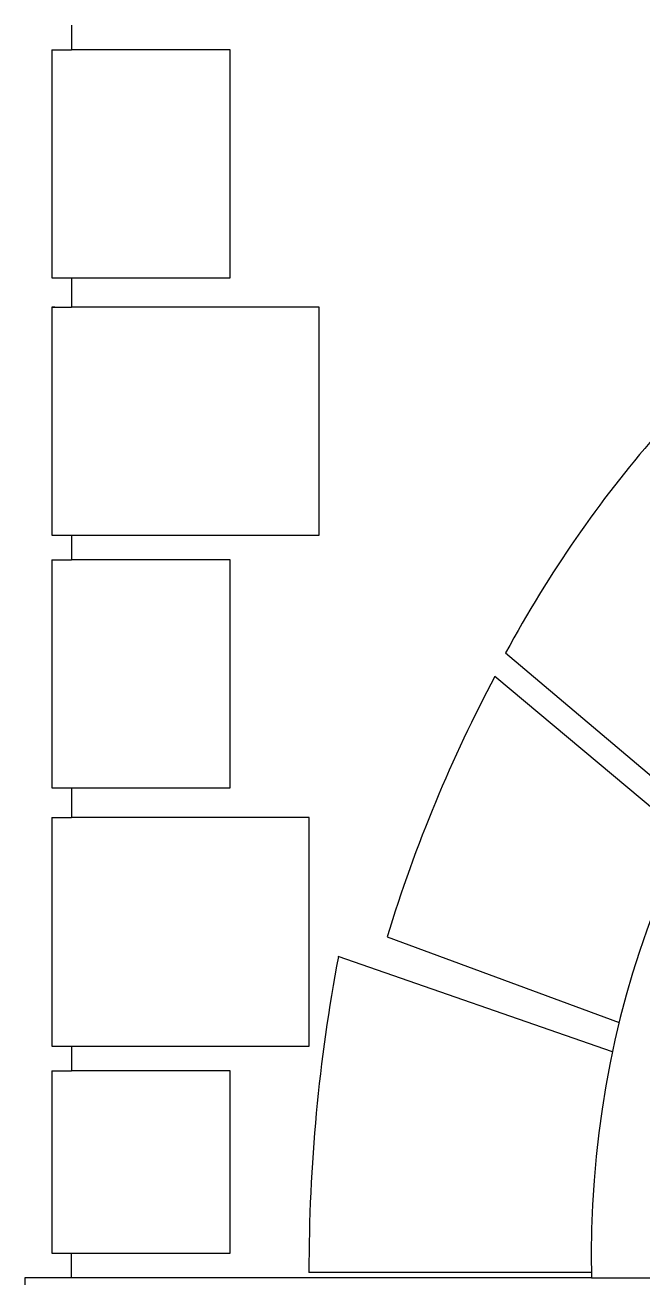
# Model space of a CAD drawing. Extents: x -43 to 90, y 6 to 81.
# Drawn here: x 30.13 to 30.754, y 65.282 to 66.547 of the extents above; entities that cross this region are included whole.
import ezdxf

# ---------------------------------------------------------------- set-up
doc = ezdxf.new("R2010")
doc.units = 0
doc.header["$LTSCALE"] = 0.1
doc.header["$MEASUREMENT"] = 0
doc.layers.add('visto', color=9, linetype='CONTINUOUS')

msp = doc.modelspace()

# ---------------------------------------------------------------- linework, layer by layer
at = {"layer": 'visto'}
for p, q in [((30.1773, 66.5467), (30.1773, 66.5217)), ((30.1573, 66.5217), (30.1573, 66.2917)), ((30.1573, 66.5217), (30.1773, 66.5217)), ((30.3373, 66.5217), (30.1773, 66.5217)), ((30.3373, 66.2917), (30.3373, 66.5217)), ((30.1573, 66.2917), (30.1773, 66.2917)), ((30.1773, 66.2917), (30.1773, 66.2618)), ((30.1773, 66.2917), (30.3373, 66.2917)), ((30.1604, 66.2618), (30.1573, 66.2618)), ((30.1573, 66.2618), (30.1573, 66.0318)), ((30.1573, 66.2618), (30.1773, 66.2618)), ((30.4273, 66.2618), (30.1773, 66.2618)), ((30.4273, 66.0318), (30.4273, 66.2618)), ((30.1573, 66.0318), (30.1773, 66.0318)), ((30.1773, 66.0318), (30.1773, 66.0068)), ((30.1773, 66.0318), (30.4273, 66.0318)), ((30.1573, 66.0068), (30.1573, 65.7768)), ((30.1573, 66.0068), (30.1773, 66.0068)), ((30.3373, 66.0068), (30.1773, 66.0068)), ((30.3373, 65.7768), (30.3373, 66.0068)), ((30.6156, 65.9129), (30.81, 65.7487)), ((30.7985, 65.7269), (30.6049, 65.8892)), ((30.1573, 65.7768), (30.1773, 65.7768)), ((30.1773, 65.7768), (30.1773, 65.7469)), ((30.1773, 65.7768), (30.3373, 65.7768)), ((30.1573, 65.7469), (30.1573, 65.5162)), ((30.1573, 65.7469), (30.1773, 65.7469)), ((30.4173, 65.7469), (30.1773, 65.7469)), ((30.4173, 65.5162), (30.4173, 65.7469)), ((30.4959, 65.6263), (30.7303, 65.5401)), ((30.7236, 65.5105), (30.4467, 65.6065)), ((30.1573, 65.5162), (30.1773, 65.5162)), ((30.1773, 65.5162), (30.1773, 65.4912)), ((30.1773, 65.5162), (30.4173, 65.5162)), ((30.1573, 65.4912), (30.1573, 65.3072)), ((30.1573, 65.4912), (30.1773, 65.4912)), ((30.3373, 65.4912), (30.1772, 65.4912)), ((30.3373, 65.3072), (30.3373, 65.4912)), ((30.1573, 65.3072), (30.1773, 65.3072)), ((30.1772, 65.3072), (30.3373, 65.3072)), ((30.1773, 65.2822), (30.1773, 65.3072)), ((30.7023, 65.2877), (30.4169, 65.2877)), ((30.1773, 65.2822), (30.1302, 65.2822)), ((30.7023, 65.2822), (30.1772, 65.2822)), ((30.7023, 65.2822), (30.762, 65.2821))]:
    msp.add_line(p, q, dxfattribs=at)
msp.add_lwpolyline([(30.1302, 65.2822), (30.1302, 65.2702), (30.1422, 65.2702), (30.1422, 65.2632), (30.1492, 65.2632), (30.1492, 65.2562), (30.1562, 65.2562), (30.1562, 65.2492), (30.1632, 65.2492), (30.1632, 65.2422), (30.1702, 65.2422), (30.1702, 65.2222), (30.1773, 65.2222)], dxfattribs=at)
for centre, major_axis, ratio, start_param, end_param in [((31.2388, 65.2428), (0.1263, 1.1611), 0.690091, 0.77759, 1.032428), ((31.2139, 65.3022), (0, 0.7273), 0.703639, 4.684888, 7.881483), ((31.2274, 65.2256), (0.1206, 1.1589), 0.686903, 1.034297, 1.290072), ((31.2759, 65.2877), (0, 1.2205), 0.703762, 1.306569, 1.570796)]:
    msp.add_ellipse(centre, major_axis=major_axis, ratio=ratio, start_param=start_param, end_param=end_param, dxfattribs=at)

doc.saveas('drawing.dxf')
